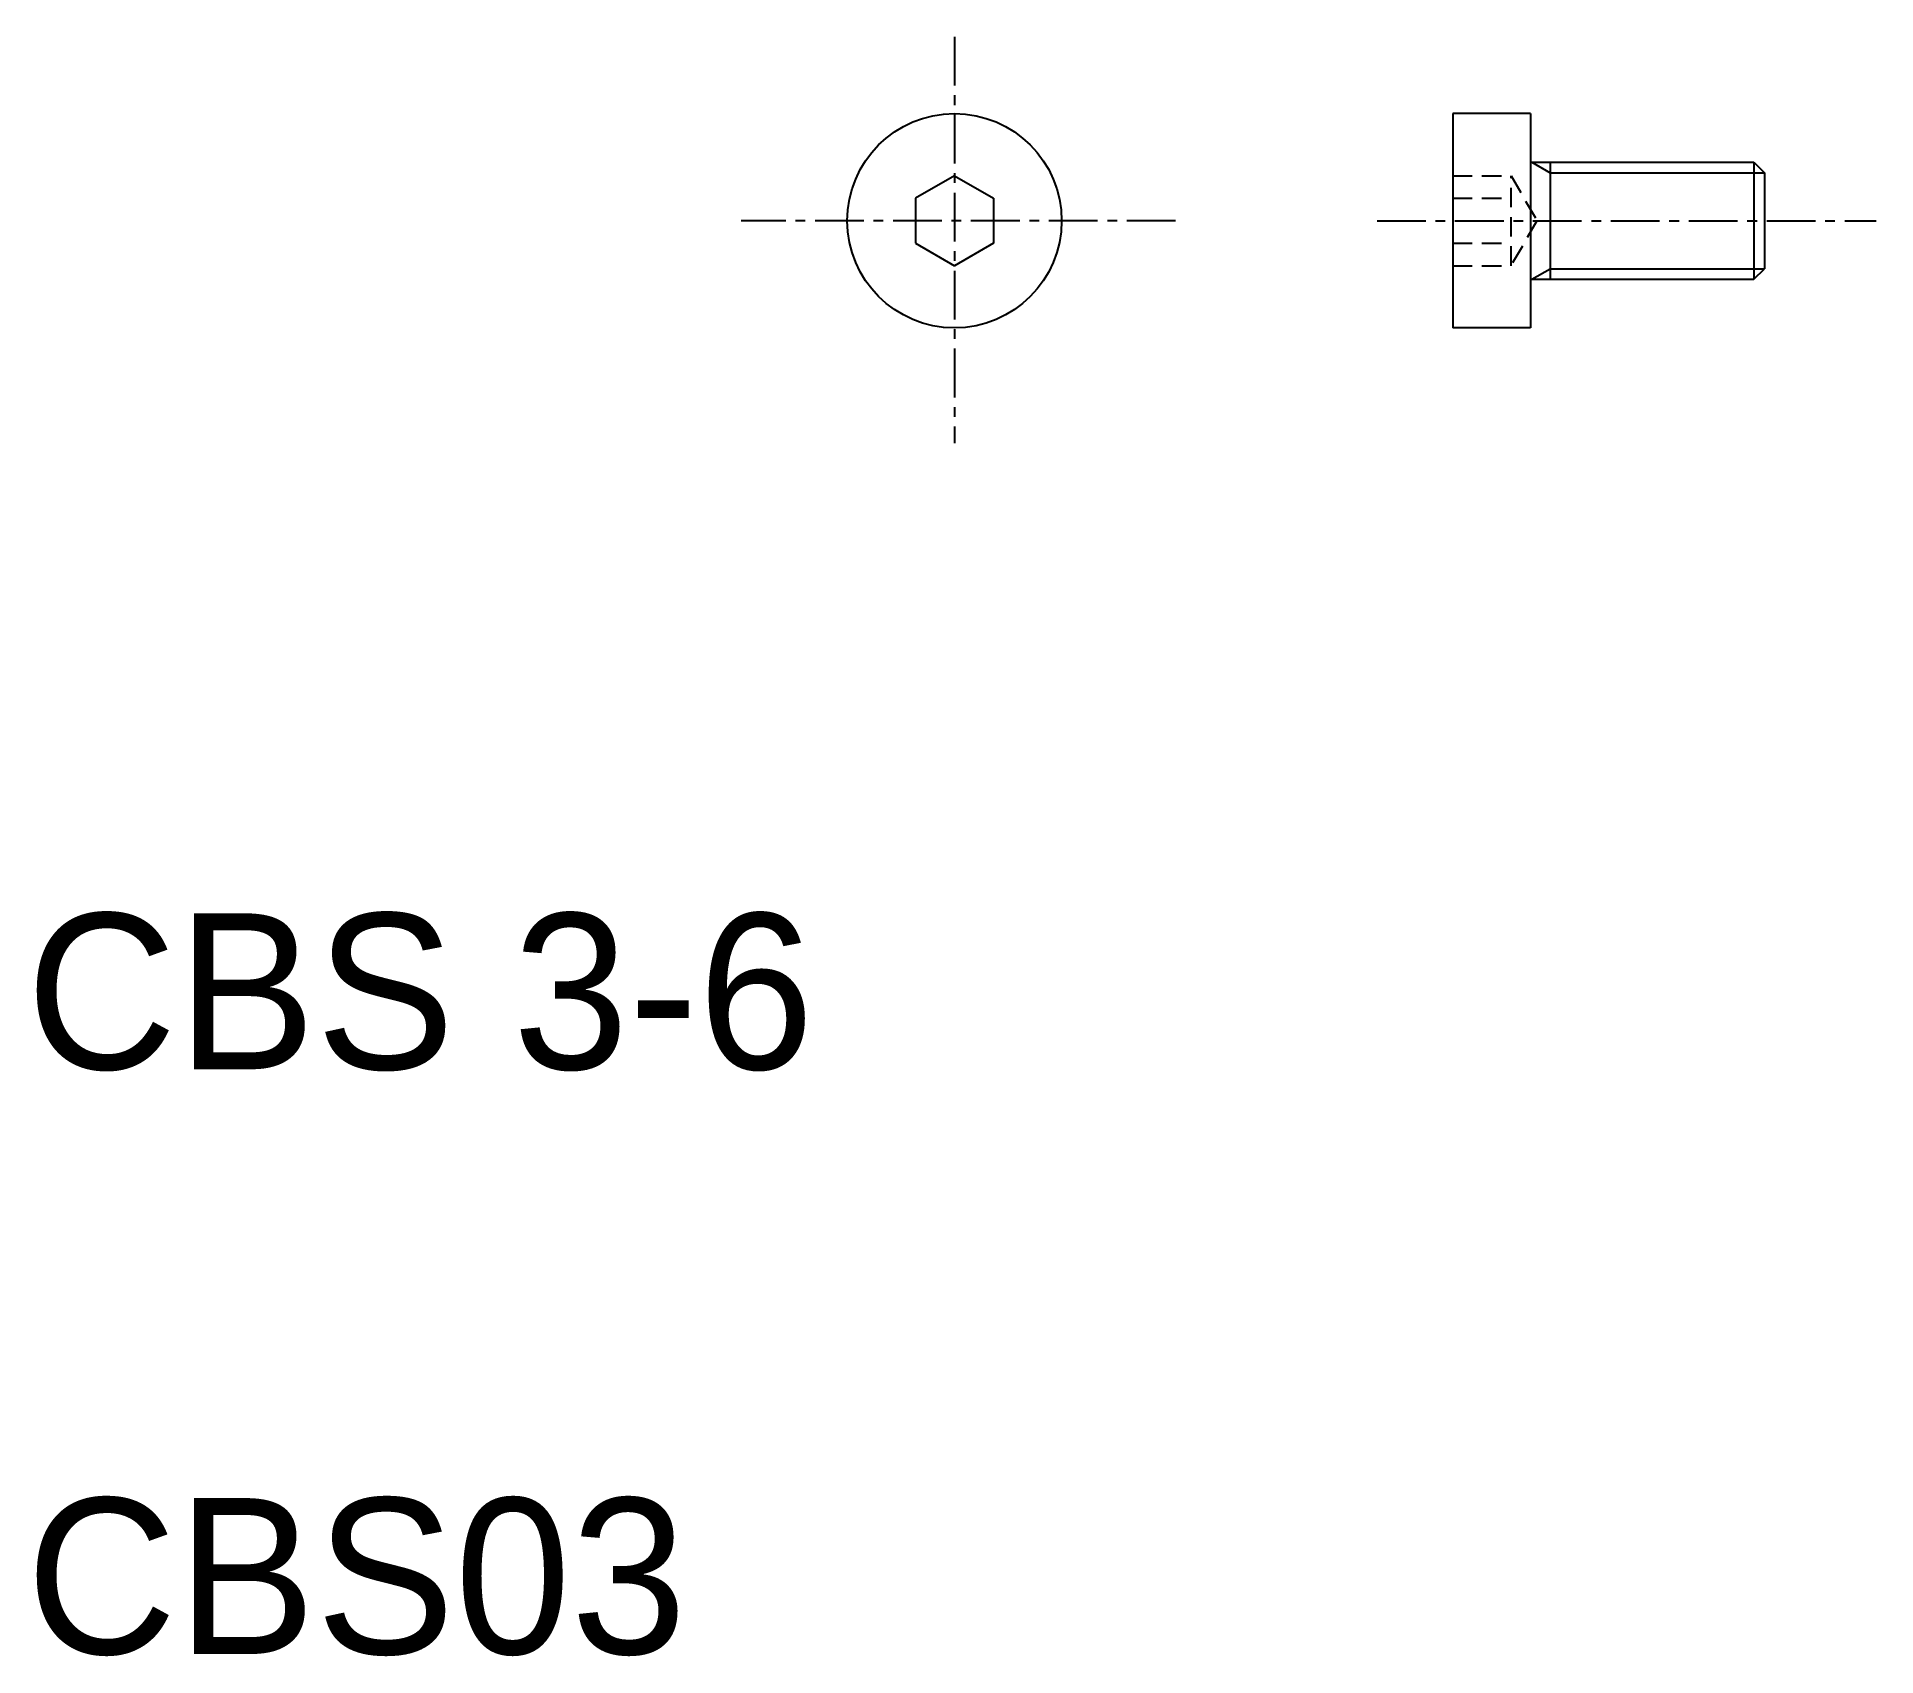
# Model space of a CAD drawing. Extents: x 10.3 to 57.5, y 9.9 to 51.5.
import ezdxf

# ---------------------------------------------------------------- set-up
doc = ezdxf.new("R2010")
doc.units = 0
doc.linetypes.add('CENTER', pattern=[2, 1.25, -0.25, 0.25, -0.25])
doc.linetypes.add('DASHED', pattern=[0.75, 0.5, -0.25])
doc.layers.get('0').update_dxf_attribs({"linetype": 'CONTINUOUS'})
doc.layers.add('CENTER', color=1, linetype='CENTER')

msp = doc.modelspace()

# ---------------------------------------------------------------- linework, layer by layer
at = {"color": 7, "linetype": 'CONTINUOUS'}
for p, q in [((46.603, 49.518), (46.603, 44.018)), ((48.603, 49.518), (46.603, 49.518)), ((48.603, 49.518), (48.603, 44.018)), ((48.603, 48.268), (54.332, 48.268)), ((49.103, 48.268), (49.103, 45.268)), ((54.332, 48.268), (54.603, 47.997)), ((54.333, 48.268), (54.333, 45.268)), ((33.818, 47.922), (32.818, 47.345)), ((33.818, 47.922), (34.818, 47.345)), ((54.603, 47.997), (54.603, 45.538)), ((32.818, 47.345), (32.818, 46.19)), ((34.818, 47.345), (34.818, 46.19)), ((32.818, 46.19), (33.818, 45.613)), ((34.818, 46.19), (33.818, 45.613)), ((54.333, 45.268), (54.603, 45.538)), ((48.603, 45.268), (54.333, 45.268)), ((48.603, 44.018), (46.603, 44.018))]:
    msp.add_line(p, q, dxfattribs=at)
at = {"color": 3, "linetype": 'CONTINUOUS'}
for p, q in [((48.634, 48.268), (49.103, 47.997)), ((49.103, 47.997), (54.603, 47.997)), ((48.635, 45.268), (49.103, 45.538)), ((49.103, 45.538), (54.603, 45.538))]:
    msp.add_line(p, q, dxfattribs=at)
at = {"color": 3, "linetype": 'DASHED'}
for p, q in [((46.603, 47.922), (48.1, 47.922)), ((48.1, 47.922), (48.766, 46.768)), ((48.103, 45.613), (48.103, 47.922)), ((46.603, 47.345), (48.103, 47.345)), ((48.766, 46.768), (48.1, 45.613)), ((48.601, 46.48), (48.601, 46.48)), ((46.603, 46.19), (48.103, 46.19)), ((46.603, 45.613), (48.1, 45.613))]:
    msp.add_line(p, q, dxfattribs=at)
at = {"color": 7, "linetype": 'CONTINUOUS'}
msp.add_circle((33.818, 46.768), 2.75, dxfattribs=at)
at = {"layer": 'CENTER', "color": 1, "linetype": 'CENTER'}
for p, q in [((33.818, 51.487), (33.818, 41.066)), ((39.492, 46.768), (28.349, 46.768)), ((44.662, 46.768), (57.47, 46.768))]:
    msp.add_line(p, q, dxfattribs=at)

# ---------------------------------------------------------------- texts
at = {"color": 7, "linetype": 'CONTINUOUS'}
for s, p in [('CBS 3-6', (10, 25)), ('CBS03', (10, 10))]:
    msp.add_text(s, height=4, dxfattribs=at).set_placement(p)

doc.saveas('drawing.dxf')
